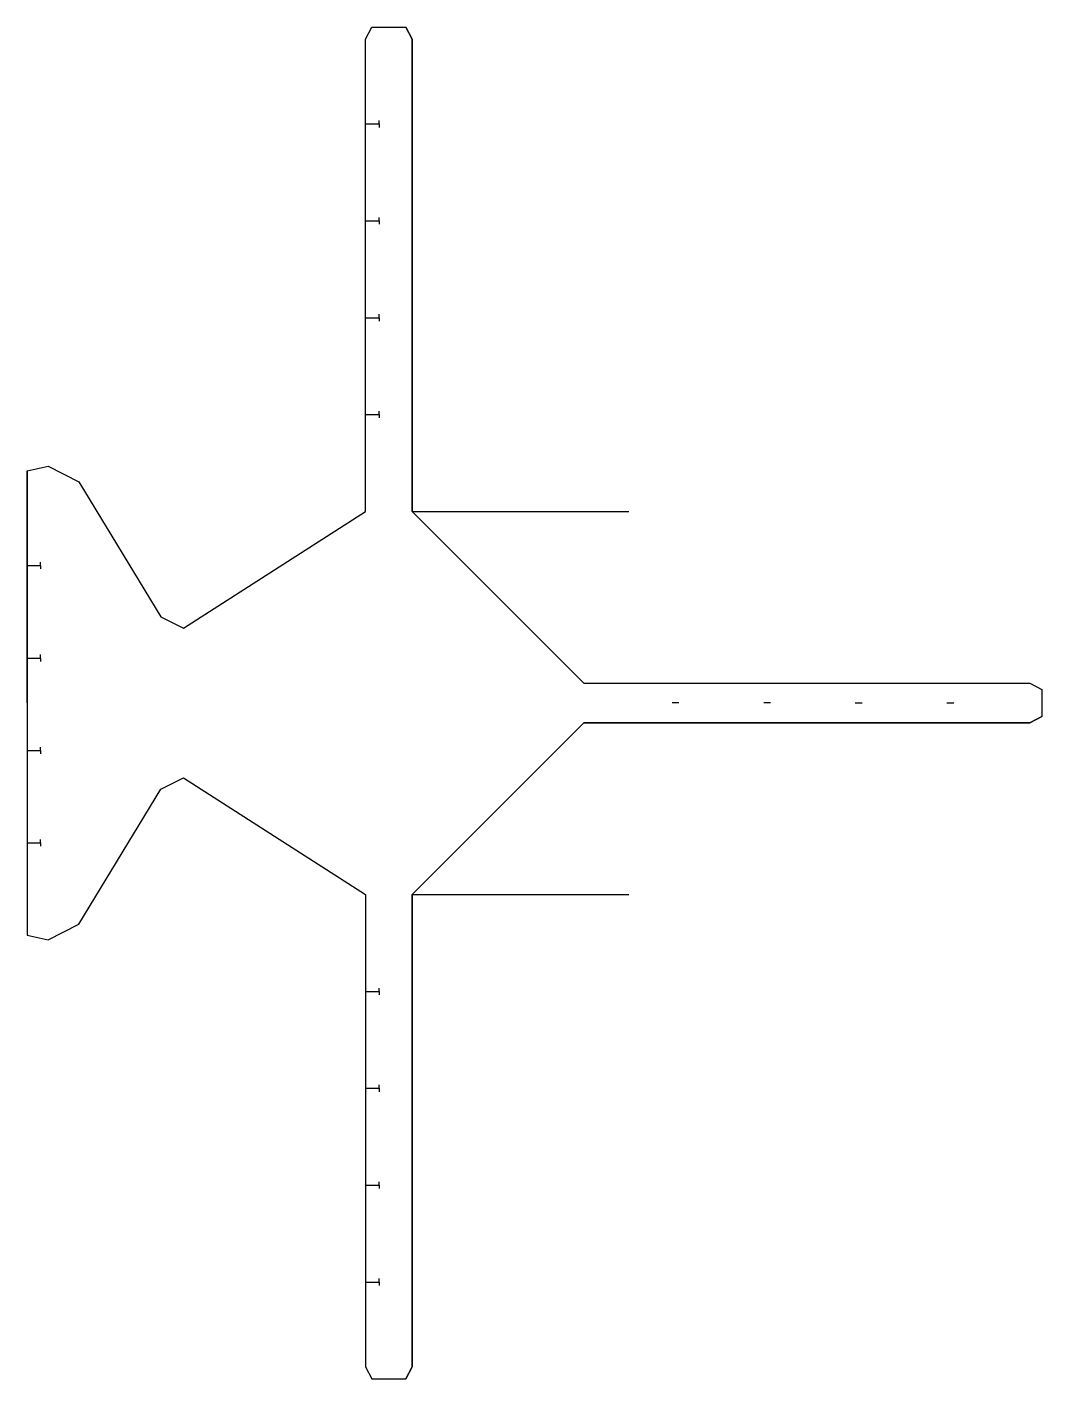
# Model space of a CAD drawing. Header units: millimetres. Extents: x 118 to 267, y -100 to 100.
import ezdxf

# ---------------------------------------------------------------- set-up
doc = ezdxf.new("R2010")
doc.units = ezdxf.units.MM

msp = doc.modelspace()

# ---------------------------------------------------------------- linework, layer by layer
for p, q in [((167.83, 97.84), (168.77, 99.61)), ((167.83, 97.84), (168.77, 99.61)), ((167.83, 97.84), (168.77, 99.61)), ((167.83, 97.84), (168.77, 99.61)), ((167.83, 76.74), (167.83, 97.84)), ((167.83, 76.74), (167.83, 97.84)), ((167.83, 76.74), (167.83, 97.84)), ((167.83, 76.74), (167.83, 97.84)), ((167.83, 76.74), (167.83, 97.84)), ((168.77, 99.61), (173.77, 99.61)), ((168.77, 99.61), (173.77, 99.61)), ((168.77, 99.61), (173.77, 99.61)), ((168.77, 99.61), (173.77, 99.61)), ((174.7, 97.84), (173.77, 99.61)), ((174.7, 97.84), (173.77, 99.61)), ((174.7, 97.84), (173.77, 99.61)), ((174.7, 97.84), (173.77, 99.61)), ((174.7, 76.74), (174.7, 97.84)), ((174.7, 76.74), (174.7, 97.84)), ((174.7, 76.74), (174.7, 97.84)), ((174.7, 76.74), (174.7, 97.84)), ((169.83, 85.33), (169.83, 85.83)), ((167.83, 71.05), (167.83, 85.33)), ((167.83, 71.05), (167.83, 85.33)), ((167.83, 71.05), (167.83, 85.33)), ((167.83, 85.33), (169.83, 85.33)), ((169.83, 85.33), (169.83, 84.83)), ((167.83, 28.22), (167.83, 76.74)), ((167.83, 28.22), (167.83, 76.74)), ((167.83, 28.22), (167.83, 76.74)), ((167.83, 28.22), (167.83, 76.74)), ((167.83, 28.22), (167.83, 76.74)), ((174.7, 28.22), (174.7, 76.74)), ((174.7, 28.22), (174.7, 76.74)), ((174.7, 28.22), (174.7, 76.74)), ((174.7, 28.22), (174.7, 76.74)), ((167.83, 56.78), (167.83, 71.05)), ((167.83, 56.78), (167.83, 71.05)), ((167.83, 56.78), (167.83, 71.05)), ((167.83, 71.05), (169.83, 71.05)), ((169.83, 71.05), (169.83, 71.55)), ((169.83, 71.05), (169.83, 70.55)), ((167.83, 42.5), (167.83, 56.78)), ((167.83, 42.5), (167.83, 56.78)), ((167.83, 56.78), (169.83, 56.78)), ((169.83, 56.78), (169.83, 57.28)), ((169.83, 56.78), (169.83, 56.28)), ((167.83, 28.22), (167.83, 42.5)), ((167.83, 28.22), (167.83, 42.5)), ((167.83, 28.22), (167.83, 42.5)), ((167.83, 42.5), (169.83, 42.5)), ((169.83, 42.5), (169.83, 43)), ((169.83, 42.5), (169.83, 42)), ((117.99, 34.23), (121.08, 34.91)), ((117.99, 34.23), (121.08, 34.91)), ((117.99, 34.23), (121.08, 34.91)), ((117.99, 34.23), (121.08, 34.91)), ((117.99, 34.23), (117.99, 33.87)), ((117.99, 34.23), (117.99, 33.87)), ((117.99, 34.23), (117.99, 33.87)), ((117.99, 34.23), (117.99, 33.87)), ((117.99, 33.87), (117.99, 20.25)), ((117.99, 33.87), (117.99, 20.25)), ((117.99, 33.87), (117.99, 20.25)), ((117.99, 28.22), (117.99, 33.87)), ((121.08, 34.91), (125.62, 32.58)), ((121.08, 34.91), (125.62, 32.58)), ((121.08, 34.91), (125.62, 32.58)), ((121.08, 34.91), (125.62, 32.58)), ((125.62, 32.58), (137.69, 12.72)), ((125.62, 32.58), (137.69, 12.72)), ((125.62, 32.58), (137.69, 12.72)), ((125.62, 32.58), (137.69, 12.72)), ((117.99, 0), (117.99, 28.22)), ((117.99, 0), (117.99, 28.22)), ((117.99, 0), (117.99, 28.22)), ((117.99, 0), (117.99, 28.22)), ((117.99, 0), (117.99, 28.22)), ((117.99, 0), (117.99, 28.22)), ((117.99, 0), (117.99, 28.22)), ((141.02, 11.01), (167.83, 28.22)), ((141.02, 11.01), (167.83, 28.22)), ((141.02, 11.01), (167.83, 28.22)), ((141.02, 11.01), (167.83, 28.22)), ((174.7, 28.22), (197.29, 5.64)), ((174.7, 28.22), (197.29, 5.64)), ((174.7, 28.22), (197.29, 5.64)), ((174.7, 28.22), (197.29, 5.64)), ((174.7, 28.22), (206.64, 28.22)), ((117.99, 20.25), (117.99, 6.63)), ((117.99, 20.25), (119.99, 20.25)), ((119.99, 20.25), (119.99, 20.75)), ((119.99, 20.25), (119.99, 19.75)), ((137.69, 12.72), (141.02, 11.01)), ((137.69, 12.72), (141.02, 11.01)), ((137.69, 12.72), (141.02, 11.01)), ((137.69, 12.72), (141.02, 11.01)), ((117.99, 6.63), (117.99, -6.99)), ((117.99, 6.63), (119.99, 6.63)), ((119.99, 6.63), (119.99, 7.13)), ((119.99, 6.63), (119.99, 6.13)), ((197.29, 5.64), (200.01, 2.92)), ((197.29, 5.64), (200.01, 2.92)), ((197.29, 5.64), (200.01, 2.92)), ((197.29, 5.64), (200.01, 2.92)), ((200.01, 2.92), (265.7, 2.92)), ((200.01, 2.92), (265.7, 2.92)), ((200.01, 2.92), (265.7, 2.92)), ((200.01, 2.92), (265.7, 2.92)), ((265.7, 2.92), (267.47, 1.98)), ((265.7, 2.92), (267.47, 1.98)), ((265.7, 2.92), (267.47, 1.98)), ((265.7, 2.92), (267.47, 1.98)), ((267.47, 1.98), (267.47, -1.98)), ((267.47, 1.98), (267.47, -1.98)), ((267.47, 1.98), (267.47, -1.98)), ((267.47, 1.98), (267.47, -1.98)), ((117.99, 0), (117.99, -34.23)), ((117.99, 0), (117.99, -34.23)), ((117.99, 0), (117.99, -34.23)), ((117.99, 0), (117.99, -34.23)), ((117.99, 0), (117.99, -34.23)), ((117.99, 0), (117.99, -34.23)), ((117.99, 0), (117.99, -34.23)), ((117.99, 0), (117.99, -34.23)), ((117.99, 0), (117.99, -34.23)), ((117.99, 0), (117.99, -34.23)), ((265.7, -2.92), (267.47, -1.98)), ((265.7, -2.92), (267.47, -1.98)), ((265.7, -2.92), (267.47, -1.98)), ((265.7, -2.92), (267.47, -1.98)), ((197.29, -5.64), (200.01, -2.92)), ((197.29, -5.64), (200.01, -2.92)), ((197.29, -5.64), (200.01, -2.92)), ((197.29, -5.64), (200.01, -2.92)), ((200.01, -2.92), (265.7, -2.92)), ((200.01, -2.92), (265.7, -2.92)), ((200.01, -2.92), (265.7, -2.92)), ((200.01, -2.92), (265.7, -2.92)), ((174.7, -28.22), (197.29, -5.64)), ((174.7, -28.22), (197.29, -5.64)), ((174.7, -28.22), (197.29, -5.64)), ((174.7, -28.22), (197.29, -5.64)), ((117.99, -6.99), (117.99, -20.61)), ((117.99, -6.99), (119.99, -6.99)), ((119.99, -6.99), (119.99, -6.49)), ((119.99, -6.99), (119.99, -7.49)), ((137.69, -12.72), (141.02, -11.01)), ((137.69, -12.72), (141.02, -11.01)), ((137.69, -12.72), (141.02, -11.01)), ((137.69, -12.72), (141.02, -11.01)), ((141.02, -11.01), (167.83, -28.22)), ((141.02, -11.01), (167.83, -28.22)), ((141.02, -11.01), (167.83, -28.22)), ((141.02, -11.01), (167.83, -28.22)), ((125.62, -32.58), (137.69, -12.72)), ((125.62, -32.58), (137.69, -12.72)), ((125.62, -32.58), (137.69, -12.72)), ((125.62, -32.58), (137.69, -12.72)), ((117.99, -20.61), (119.99, -20.61)), ((119.99, -20.61), (119.99, -20.11)), ((119.99, -20.61), (119.99, -21.11)), ((167.83, -28.22), (167.83, -76.74)), ((167.83, -28.22), (167.83, -76.74)), ((167.83, -28.22), (167.83, -76.74)), ((167.83, -28.22), (167.83, -76.74)), ((174.7, -28.22), (174.7, -76.74)), ((174.7, -28.22), (174.7, -76.74)), ((174.7, -28.22), (174.7, -76.74)), ((174.7, -28.22), (174.7, -76.74)), ((174.7, -28.22), (206.64, -28.22)), ((121.08, -34.91), (125.62, -32.58)), ((121.08, -34.91), (125.62, -32.58)), ((121.08, -34.91), (125.62, -32.58)), ((121.08, -34.91), (125.62, -32.58)), ((117.99, -34.23), (121.08, -34.91)), ((117.99, -34.23), (121.08, -34.91)), ((117.99, -34.23), (121.08, -34.91)), ((117.99, -34.23), (121.08, -34.91)), ((167.83, -42.5), (169.83, -42.5)), ((169.83, -42.5), (169.83, -42)), ((169.83, -42.5), (169.83, -43)), ((167.83, -56.78), (169.83, -56.78)), ((169.83, -56.78), (169.83, -56.28)), ((169.83, -56.78), (169.83, -57.28)), ((167.83, -71.05), (169.83, -71.05)), ((169.83, -71.05), (169.83, -70.55)), ((169.83, -71.05), (169.83, -71.55)), ((167.83, -76.74), (167.83, -97.84)), ((167.83, -76.74), (167.83, -97.84)), ((167.83, -76.74), (167.83, -97.84)), ((167.83, -76.74), (167.83, -97.84)), ((174.7, -76.74), (174.7, -97.84)), ((174.7, -76.74), (174.7, -97.84)), ((174.7, -76.74), (174.7, -97.84)), ((174.7, -76.74), (174.7, -97.84)), ((167.83, -85.33), (169.83, -85.33)), ((169.83, -85.33), (169.83, -84.83)), ((169.83, -85.33), (169.83, -85.83)), ((167.83, -97.84), (168.77, -99.61)), ((167.83, -97.84), (168.77, -99.61)), ((167.83, -97.84), (168.77, -99.61)), ((167.83, -97.84), (168.77, -99.61)), ((174.7, -97.84), (173.77, -99.61)), ((174.7, -97.84), (173.77, -99.61)), ((174.7, -97.84), (173.77, -99.61)), ((174.7, -97.84), (173.77, -99.61)), ((168.77, -99.61), (173.77, -99.61)), ((168.77, -99.61), (173.77, -99.61)), ((168.77, -99.61), (173.77, -99.61)), ((168.77, -99.61), (173.77, -99.61))]:
    msp.add_line(p, q)
for points in [[(167.83, 28.22), (167.83, 76.74), (167.83, 97.84), (168.77, 99.61), (173.77, 99.61), (174.7, 97.84), (174.7, 76.74), (174.7, 28.22)], [(117.99, 33.87), (117.99, 34.23), (121.08, 34.91), (125.62, 32.58), (137.69, 12.72), (141.02, 11.01), (167.83, 28.22)], [(117.99, 33.87), (117.99, 28.22), (117.99, 0), (117.99, -34.23), (121.08, -34.91), (125.62, -32.58), (137.69, -12.72), (141.02, -11.01), (167.83, -28.22), (167.83, -76.74), (167.83, -97.84), (168.77, -99.61), (173.77, -99.61), (174.7, -97.84), (174.7, -76.74), (174.7, -28.22)], [(174.7, 28.22), (197.29, 5.64), (200.01, 2.92), (265.7, 2.92), (267.47, 1.98), (267.47, -1.98), (265.7, -2.92), (200.01, -2.92), (197.29, -5.64), (174.7, -28.22)], [(214, 0), (213.5, 0), (213, 0)], [(227.49, 0), (226.99, 0), (226.49, 0)], [(239.98, 0), (240.48, 0), (240.98, 0)], [(253.47, 0), (253.97, 0), (254.47, 0)]]:
    msp.add_lwpolyline(points)

doc.saveas('drawing.dxf')
